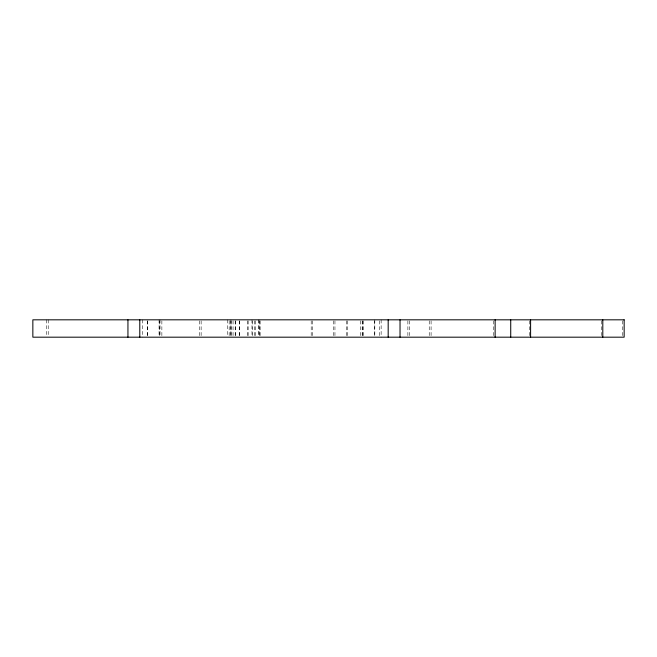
<?xml version="1.0" encoding="UTF-8"?>
<svg xmlns="http://www.w3.org/2000/svg" width="657" height="657" viewBox="0 0 657 657"><rect width="100%" height="100%" fill="white"/><g stroke="black" fill="none" stroke-linecap="round" stroke-linejoin="round"><path stroke-width="0.49" stroke-dasharray="3.29 2.46" d="M622.294 320.846L622.294 336.154M601.5 320.846L601.5 336.154M529.296 320.846L529.296 336.154M493.522 320.846L493.522 336.154M431.091 320.846L431.091 336.154M429.235 320.846L429.235 336.154M409.738 320.846L409.738 336.154M407.882 320.846L407.882 336.154M381.134 319.819L381.134 337.181M379.541 320.846L379.541 337.181M374.81 319.819L374.81 336.154M374.531 320.846L374.531 336.154M363.14 320.846L363.14 336.154M362.861 320.846L362.861 337.181M362.196 320.846L362.196 337.181M360.34 320.846L360.34 337.181M347.758 320.846L347.758 336.154M346.477 320.846L346.477 337.181M334.955 320.846L334.955 336.154M333.657 320.846L333.657 336.154M312.494 320.846L312.494 336.154M311.196 320.846L311.196 336.154M260.139 320.846L260.139 336.154M259.31 320.846L259.31 336.154M259.03 319.819L259.03 336.154M258.283 319.819L258.283 336.154M255.696 320.846L255.696 336.154M254.39 320.846L254.39 336.154M252.255 320.846L252.255 336.154M251.976 319.819L251.976 336.154M248.091 320.846L248.091 336.154M247.812 320.846L247.812 337.181M239.649 320.846L239.649 336.154M239.37 320.846L239.37 336.154M235.477 320.846L235.477 336.154M235.198 320.846L235.198 336.154M233.063 320.846L233.063 336.154M231.765 320.846L231.765 336.154M230.927 319.819L230.927 336.154M230.648 320.846L230.648 336.154M229.17 320.846L229.17 336.154M227.314 319.819L227.314 336.154M201.132 320.846L201.132 336.154M199.531 320.846L199.531 336.154M161.868 320.846L161.868 336.154M160.012 319.819L160.012 336.154M159.347 320.846L159.347 336.154M159.068 319.819L159.068 336.154M147.677 320.846L147.677 336.154M147.398 320.846L147.398 336.154M142.668 319.819L142.668 337.181M48.216 319.819L48.216 336.154M46.614 319.819L46.614 336.154"/><path stroke-width="0.99" d="M602.798 319.819L602.798 337.181M530.593 319.819L530.593 337.181M510.727 319.819L510.727 337.181M495.123 319.819L495.123 337.181M400.031 319.819L400.031 337.181M388.18 319.819L388.18 337.181M139.785 319.819L139.785 337.181M127.943 319.819L127.943 337.181M624.15 319.819L32.85 319.819L32.85 337.181L624.15 337.181L624.15 319.819"/></g></svg>
